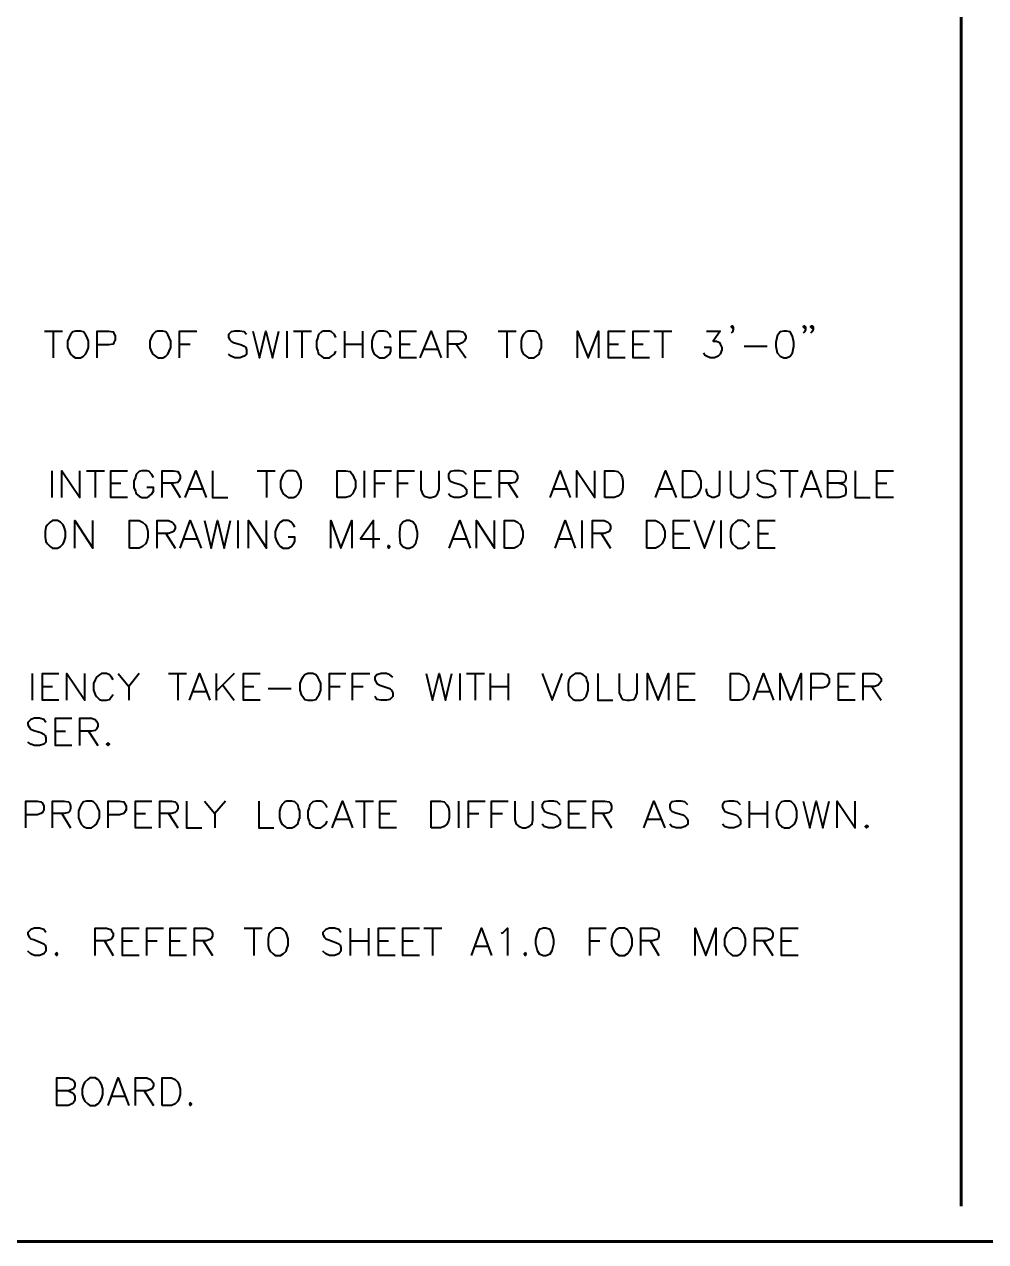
# Model space of a CAD drawing. Header units: inches. Extents: x 5 to 516, y -193 to 129.
# Drawn here: x 401.84 to 415.17, y -189.62 to -172.74 of the extents above; entities that cross this region are included whole.
import ezdxf

# ---------------------------------------------------------------- set-up
doc = ezdxf.new("R2010")
doc.units = ezdxf.units.IN
doc.header["$MEASUREMENT"] = 0
doc.layers.add('PDF10_Geometry', color=7, linetype='Continuous')

msp = doc.modelspace()

# ---------------------------------------------------------------- linework, layer by layer
at = {"layer": 'PDF10_Geometry', "lineweight": 60}
for points in [[(492.0841215, -99.6385468), (357.0896039, -99.6385468), (357.0896039, -189.6248923), (492.0841215, -189.6248923)], [(414.8272591, -189.1349122), (414.8272591, -157.0762142)]]:
    msp.add_lwpolyline(points, dxfattribs=at)
at = {"layer": 'PDF10_Geometry', "lineweight": 40}
for points in [[(411.6673806, -176.9354043), (411.657381, -176.9554035), (411.6373818, -176.9354043), (411.657381, -176.9254047), (411.6673806, -176.9354043), (411.6673806, -176.9754026), (411.657381, -177.0054014), (411.6373818, -177.0254006)], [(412.66734, -176.9354043), (412.6573404, -176.9554035), (412.6373412, -176.9354043), (412.6573404, -176.9254047), (412.66734, -176.9354043), (412.66734, -176.9754026), (412.6573404, -177.0054014), (412.6373412, -177.0254006)], [(412.7773321, -176.9354043), (412.7573329, -176.9554035), (412.7373338, -176.9354043), (412.7573329, -176.9254047), (412.7773321, -176.9354043), (412.7773321, -176.9754026), (412.7573329, -177.0054014), (412.7373338, -177.0254006)], [(402.117765, -176.9954018), (402.3677549, -176.9954018)], [(402.2377602, -176.9954018), (402.2377602, -177.3653868)], [(402.847732, -177.3653868), (402.847732, -176.9954018), (403.0077255, -176.9954018), (403.0677231, -177.0054014), (403.0777227, -177.0254006), (403.0977218, -177.065399), (403.0977218, -177.115397), (403.0777227, -177.1553953), (403.0677231, -177.1753945), (403.0077255, -177.1853941), (402.847732, -177.1853941)], [(403.9876925, -177.3653868), (403.9876925, -176.9954018), (404.2276827, -176.9954018)], [(404.9176513, -177.0453998), (404.8876525, -177.0054014), (404.827655, -176.9954018), (404.7576578, -176.9954018), (404.7076599, -177.0054014), (404.6676615, -177.0453998), (404.6676615, -177.0853982), (404.6876607, -177.115397), (404.7076599, -177.1353962), (404.7376586, -177.1553953), (404.8476542, -177.1853941), (404.8876525, -177.2053933), (404.9076517, -177.2253925), (404.9176513, -177.2553913), (404.9176513, -177.3153888), (404.8876525, -177.3453876), (404.827655, -177.3653868), (404.7576578, -177.3653868), (404.7076599, -177.3453876), (404.6676615, -177.3153888)], [(405.0076443, -176.9954018), (405.0976406, -177.3653868), (405.187637, -176.9954018), (405.2776333, -177.3653868), (405.3676297, -176.9954018)], [(405.4776286, -176.9954018), (405.4776286, -177.3653868)], [(405.5676215, -176.9954018), (405.8176114, -176.9954018)], [(405.6876167, -176.9954018), (405.6876167, -177.3653868)], [(406.157601, -177.0853982), (406.1376018, -177.0453998), (406.0976034, -177.0054014), (406.0676046, -176.9954018), (405.9876079, -176.9954018), (405.9576091, -177.0054014), (405.9176107, -177.0453998), (405.9076111, -177.0853982), (405.8876119, -177.1353962), (405.8876119, -177.2253925), (405.9076111, -177.2753905), (405.9176107, -177.3153888), (405.9576091, -177.3453876), (405.9876079, -177.3653868), (406.0676046, -177.3653868), (406.0976034, -177.3453876), (406.1376018, -177.3153888), (406.157601, -177.2753905)], [(406.2775961, -176.9954018), (406.2775961, -177.3653868)], [(406.5275893, -176.9954018), (406.5275893, -177.3653868)], [(406.9175701, -177.0853982), (406.9075705, -177.0453998), (406.8675721, -177.0054014), (406.8275738, -176.9954018), (406.7575766, -176.9954018), (406.7275778, -177.0054014), (406.6875794, -177.0453998), (406.6675803, -177.0853982), (406.6575807, -177.1353962), (406.6575807, -177.2253925), (406.6675803, -177.2753905), (406.6875794, -177.3153888), (406.7275778, -177.3453876), (406.7575766, -177.3653868), (406.8275738, -177.3653868), (406.8675721, -177.3453876), (406.9075705, -177.3153888), (406.9175701, -177.2753905), (406.9175701, -177.2253925), (406.8275738, -177.2253925)], [(407.2775589, -177.3653868), (407.0475682, -177.3653868), (407.0475682, -176.9954018), (407.2775589, -176.9954018)], [(407.3275568, -177.3653868), (407.4775508, -176.9954018), (407.6175451, -177.3653868)], [(407.7075414, -177.3653868), (407.7075414, -176.9954018), (407.8675349, -176.9954018), (407.9175329, -177.0054014), (407.9375321, -177.0254006), (407.9575313, -177.065399), (407.9575313, -177.0953978), (407.9375321, -177.1353962), (407.9175329, -177.1553953), (407.8675349, -177.1753945), (407.7075414, -177.1753945)], [(408.407513, -176.9954018), (408.6575028, -176.9954018)], [(408.5275081, -176.9954018), (408.5275081, -177.3653868)], [(409.5074683, -177.3653868), (409.5074683, -176.9954018), (409.6574622, -177.3653868), (409.7974565, -176.9954018), (409.7974565, -177.3653868)], [(410.1674381, -177.3653868), (409.9374475, -177.3653868), (409.9374475, -176.9954018), (410.1674381, -176.9954018)], [(410.5074243, -177.3653868), (410.2774337, -177.3653868), (410.2774337, -176.9954018), (410.5074243, -176.9954018)], [(410.5674253, -176.9954018), (410.8174151, -176.9954018)], [(410.6874204, -176.9954018), (410.6874204, -177.3653868)], [(411.2973922, -176.9954018), (411.4873845, -176.9954018), (411.3873886, -177.1353962), (411.4373865, -177.1353962), (411.4773849, -177.1553953), (411.4873845, -177.1753945), (411.5073837, -177.2253925), (411.5073837, -177.2553913), (411.4873845, -177.3153888), (411.4573857, -177.3453876), (411.4073878, -177.3653868), (411.3473902, -177.3653868), (411.2973922, -177.3453876), (411.277393, -177.335388), (411.2573939, -177.2953897)], [(403.9876925, -177.1753945), (404.1376864, -177.1753945)], [(406.2775961, -177.1753945), (406.5275859, -177.1753945)], [(407.0475682, -177.1753945), (407.1875625, -177.1753945)], [(407.3875544, -177.2453917), (407.5675471, -177.2453917)], [(407.8275365, -177.1753945), (407.9575313, -177.3653868)], [(409.9374475, -177.1753945), (410.0774418, -177.1753945)], [(410.2774337, -177.1753945), (410.417428, -177.1753945)], [(411.8173711, -177.2053933), (412.1373581, -177.2053933)], [(402.217761, -178.9353231), (402.217761, -179.305308)], [(402.3577553, -179.305308), (402.3577553, -178.9353231), (402.6077451, -179.305308), (402.6077451, -178.9353231)], [(402.6977415, -178.9353231), (402.9477313, -178.9353231)], [(402.8177366, -178.9353231), (402.8177366, -179.305308)], [(403.2677183, -179.305308), (403.0377277, -179.305308), (403.0377277, -178.9353231), (403.2677183, -178.9353231)], [(403.6277071, -179.0253194), (403.6077079, -178.985321), (403.5677095, -178.9453226), (403.5377108, -178.9353231), (403.4677136, -178.9353231), (403.4277152, -178.9453226), (403.3877169, -178.985321), (403.3777173, -179.0253194), (403.3577181, -179.0753174), (403.3577181, -179.1653137), (403.3777173, -179.2153117), (403.3877169, -179.2553101), (403.4277152, -179.2853088), (403.4677136, -179.305308), (403.5377108, -179.305308), (403.5677095, -179.2853088), (403.6077079, -179.2553101), (403.6277071, -179.2153117), (403.6277071, -179.1653137), (403.5377108, -179.1653137)], [(403.7477022, -179.305308), (403.7477022, -178.9353231), (403.9076957, -178.9353231), (403.9676933, -178.9453226), (403.9776929, -178.9653218), (403.9976921, -179.0053202), (403.9976921, -179.035319), (403.9776929, -179.0753174), (403.9676933, -179.0953166), (403.9076957, -179.1053161), (403.7477022, -179.1053161)], [(404.0676892, -179.305308), (404.2176831, -178.9353231), (404.3576775, -179.305308)], [(404.447667, -178.9353231), (404.447667, -179.305308), (404.6576585, -179.305308)], [(405.0676486, -178.9353231), (405.3176385, -178.9353231)], [(405.19764, -178.9353231), (405.19764, -179.305308)], [(406.5475885, -178.9353231), (406.5475885, -179.305308)], [(406.697579, -179.305308), (406.697579, -178.9353231), (406.9275697, -178.9353231)], [(407.017566, -179.305308), (407.017566, -178.9353231), (407.2475567, -178.9353231)], [(407.337553, -178.9353231), (407.337553, -179.1953125), (407.3575522, -179.2553101), (407.387551, -179.2853088), (407.4475486, -179.305308), (407.4775474, -179.305308), (407.5375449, -179.2853088), (407.5675437, -179.2553101), (407.5875429, -179.1953125), (407.5875429, -178.9353231)], [(407.9675309, -178.985321), (407.9275325, -178.9453226), (407.8775345, -178.9353231), (407.7975378, -178.9353231), (407.7475398, -178.9453226), (407.717541, -178.985321), (407.717541, -179.0253194), (407.7275406, -179.0553182), (407.7475398, -179.0753174), (407.7875382, -179.0953166), (407.8875341, -179.1253153), (407.9275325, -179.1453145), (407.9475317, -179.1653137), (407.9675309, -179.1953125), (407.9675309, -179.2553101), (407.9275325, -179.2853088), (407.8775345, -179.305308), (407.7975378, -179.305308), (407.7475398, -179.2853088), (407.717541, -179.2553101)], [(408.3175166, -179.305308), (408.087526, -179.305308), (408.087526, -178.9353231), (408.3175166, -178.9353231)], [(408.4275122, -179.305308), (408.4275122, -178.9353231), (408.5875057, -178.9353231), (408.6375036, -178.9453226), (408.6575028, -178.9653218), (408.677502, -179.0053202), (408.677502, -179.035319), (408.6575028, -179.0753174), (408.6375036, -179.0953166), (408.5875057, -179.1053161), (408.4275122, -179.1053161)], [(409.1274837, -179.305308), (409.2674781, -178.9353231), (409.4074724, -179.305308)], [(409.4974653, -179.305308), (409.4974653, -178.9353231), (409.7474552, -179.305308), (409.7474552, -178.9353231)], [(410.5874245, -179.305308), (410.7274188, -178.9353231), (410.8774127, -179.305308)], [(411.4773849, -178.9353231), (411.4773849, -179.2153117), (411.4673853, -179.2753092), (411.4473861, -179.2853088), (411.4073878, -179.305308), (411.377389, -179.305308), (411.3373906, -179.2853088), (411.3173914, -179.2753092), (411.2973922, -179.2153117), (411.2973922, -179.1853129)], [(411.6273822, -178.9353231), (411.6273822, -179.1953125), (411.6373818, -179.2553101), (411.6773802, -179.2853088), (411.7273782, -179.305308), (411.7673765, -179.305308), (411.8173745, -179.2853088), (411.8573729, -179.2553101), (411.8773721, -179.1953125), (411.8773721, -178.9353231)], [(412.247357, -178.985321), (412.2173583, -178.9453226), (412.1573607, -178.9353231), (412.0873635, -178.9353231), (412.0373656, -178.9453226), (411.9973672, -178.985321), (411.9973672, -179.0253194), (412.0173664, -179.0553182), (412.0373656, -179.0753174), (412.0673644, -179.0953166), (412.1773599, -179.1253153), (412.2173583, -179.1453145), (412.2273579, -179.1653137), (412.247357, -179.1953125), (412.247357, -179.2553101), (412.2173583, -179.2853088), (412.1573607, -179.305308), (412.0873635, -179.305308), (412.0373656, -179.2853088), (411.9973672, -179.2553101)], [(412.3173508, -178.9353231), (412.5673407, -178.9353231)], [(412.4473489, -178.9353231), (412.4473489, -179.305308)], [(412.6073424, -179.305308), (412.7473367, -178.9353231), (412.8873311, -179.305308)], [(413.1373175, -179.1053161), (413.1973151, -179.1253153), (413.2173143, -179.1453145), (413.2273139, -179.1853129), (413.2273139, -179.2353109), (413.2173143, -179.2753092), (413.1973151, -179.2853088), (413.1373175, -179.305308), (412.977324, -179.305308), (412.977324, -178.9353231), (413.1373175, -178.9353231), (413.1973151, -178.9453226), (413.2173143, -178.9653218), (413.2273139, -179.0053202), (413.2273139, -179.035319), (413.2173143, -179.0753174), (413.1973151, -179.0953166), (413.1373175, -179.1053161), (412.977324, -179.1053161)], [(413.3573086, -178.9353231), (413.3573086, -179.305308), (413.5673, -179.305308)], [(413.8872871, -179.305308), (413.6572964, -179.305308), (413.6572964, -178.9353231), (413.8872871, -178.9353231)], [(403.0377277, -179.1053161), (403.177722, -179.1053161)], [(403.8776936, -179.1053161), (403.9976887, -179.305308)], [(406.697579, -179.1053161), (406.8375734, -179.1053161)], [(407.017566, -179.1053161), (407.1575604, -179.1053161)], [(408.087526, -179.1053161), (408.2275203, -179.1053161)], [(408.5475073, -179.1053161), (408.677502, -179.305308)], [(413.6572964, -179.1053161), (413.7972907, -179.1053161)], [(404.12768, -179.1853129), (404.2976731, -179.1853129)], [(409.1774783, -179.1853129), (409.357471, -179.1853129)], [(410.637419, -179.1853129), (410.8174117, -179.1853129)], [(412.657337, -179.1853129), (412.8373297, -179.1853129)], [(402.537748, -180.0052796), (402.537748, -179.625295), (402.7877378, -180.0052796), (402.7877378, -179.625295)], [(403.6777017, -180.0052796), (403.6777017, -179.625295), (403.8376952, -179.625295), (403.8876932, -179.6452942), (403.9076923, -179.6652934), (403.9276915, -179.6952922), (403.9276915, -179.7352906), (403.9076923, -179.7752889), (403.8876932, -179.7852885), (403.8376952, -179.8052877), (403.6777017, -179.8052877)], [(403.9976887, -180.0052796), (404.137683, -179.625295), (404.2876769, -180.0052796)], [(404.3376749, -179.625295), (404.4276712, -180.0052796), (404.5176676, -179.625295), (404.6076639, -180.0052796), (404.6976603, -179.625295)], [(404.7976562, -179.625295), (404.7976562, -180.0052796)], [(404.9476535, -180.0052796), (404.9476535, -179.625295), (405.1976433, -180.0052796), (405.1976433, -179.625295)], [(405.5876275, -179.7152914), (405.5676283, -179.6852926), (405.5376295, -179.6452942), (405.4976312, -179.625295), (405.427634, -179.625295), (405.3876356, -179.6452942), (405.3576368, -179.6852926), (405.3376377, -179.7152914), (405.3176385, -179.7752889), (405.3176385, -179.8552857), (405.3376377, -179.9152833), (405.3576368, -179.945282), (405.3876356, -179.9852804), (405.427634, -180.0052796), (405.4976312, -180.0052796), (405.5376295, -179.9852804), (405.5676283, -179.945282), (405.5876275, -179.9152833), (405.5876275, -179.8552857), (405.4976312, -179.8552857)], [(406.0876004, -180.0052796), (406.0876004, -179.625295), (406.2275947, -180.0052796), (406.3775886, -179.625295), (406.3775886, -180.0052796)], [(406.6775799, -180.0052796), (406.6775799, -179.625295), (406.4975872, -179.8752849), (406.7675762, -179.8752849)], [(407.7275406, -180.0052796), (407.8775345, -179.625295), (408.0175288, -180.0052796)], [(408.1075252, -180.0052796), (408.1075252, -179.625295), (408.357515, -180.0052796), (408.357515, -179.625295)], [(409.1974775, -180.0052796), (409.3374718, -179.625295), (409.4774661, -180.0052796)], [(409.5674659, -179.625295), (409.5674659, -180.0052796)], [(409.7174564, -180.0052796), (409.7174564, -179.625295), (409.8774499, -179.625295), (409.9274479, -179.6452942), (409.9474471, -179.6652934), (409.9674462, -179.6952922), (409.9674462, -179.7352906), (409.9474471, -179.7752889), (409.9274479, -179.7852885), (409.8774499, -179.8052877), (409.7174564, -179.8052877)], [(411.0674016, -180.0052796), (410.8374109, -180.0052796), (410.8374109, -179.625295), (411.0674016, -179.625295)], [(411.1274025, -179.625295), (411.2673968, -180.0052796), (411.4073912, -179.625295)], [(411.4973841, -179.625295), (411.4973841, -180.0052796)], [(411.8873717, -179.7152914), (411.8773721, -179.6852926), (411.8373737, -179.6452942), (411.7973753, -179.625295), (411.7273782, -179.625295), (411.6973794, -179.6452942), (411.657381, -179.6852926), (411.6373818, -179.7152914), (411.6273822, -179.7752889), (411.6273822, -179.8552857), (411.6373818, -179.9152833), (411.657381, -179.945282), (411.6973794, -179.9852804), (411.7273782, -180.0052796), (411.7973753, -180.0052796), (411.8373737, -179.9852804), (411.8773721, -179.945282), (411.8873717, -179.9152833)], [(412.2473537, -180.0052796), (412.017363, -180.0052796), (412.017363, -179.625295), (412.2473537, -179.625295)], [(403.7976968, -179.8052877), (403.9276915, -180.0052796)], [(404.0476833, -179.8752849), (404.227676, -179.8752849)], [(407.7875382, -179.8752849), (407.9675309, -179.8752849)], [(409.2474789, -179.8752849), (409.4274716, -179.8752849)], [(409.8374515, -179.8052877), (409.9674462, -180.0052796)], [(410.8374109, -179.8052877), (410.9774052, -179.8052877)], [(412.017363, -179.8052877), (412.1573573, -179.8052877)], [(401.9477685, -181.7452098), (401.9477685, -182.1151948)], [(402.3177535, -182.1151948), (402.0877629, -182.1151948), (402.0877629, -181.7452098), (402.3177535, -181.7452098)], [(402.4277491, -182.1151948), (402.4277491, -181.7452098), (402.6777389, -182.1151948), (402.6777389, -181.7452098)], [(403.0677298, -181.8352061), (403.0477307, -181.7952078), (403.0177319, -181.765209), (402.9777335, -181.7452098), (402.9077363, -181.7452098), (402.8777376, -181.765209), (402.8377392, -181.7952078), (402.81774, -181.8352061), (402.7977408, -181.8852041), (402.7977408, -181.9752004), (402.81774, -182.035198), (402.8377392, -182.0651968), (402.8777376, -182.1051952), (402.9077363, -182.1151948), (402.9777335, -182.1151948), (403.0177319, -182.1051952), (403.0477307, -182.0651968), (403.0677298, -182.035198)], [(403.1377236, -181.7452098), (403.2877175, -181.9252025), (403.2877175, -182.1151948)], [(403.4277152, -181.7452098), (403.2877209, -181.9252025)], [(403.8376952, -181.7452098), (404.087685, -181.7452098)], [(403.9676865, -181.7452098), (403.9676865, -182.1151948)], [(404.12768, -182.1151948), (404.2676743, -181.7452098), (404.4076686, -182.1151948)], [(404.4976684, -181.7452098), (404.4976684, -182.1151948)], [(404.7476616, -181.7452098), (404.4976718, -181.9951996)], [(405.1076436, -182.1151948), (404.877653, -182.1151948), (404.877653, -181.7452098), (405.1076436, -181.7452098)], [(406.067608, -182.1151948), (406.067608, -181.7452098), (406.2975987, -181.7452098)], [(406.387595, -182.1151948), (406.387595, -181.7452098), (406.6275853, -181.7452098)], [(406.9475723, -181.7952078), (406.9075739, -181.765209), (406.8575759, -181.7452098), (406.7875788, -181.7452098), (406.7275812, -181.765209), (406.6975824, -181.7952078), (406.6975824, -181.8352061), (406.7175816, -181.8652049), (406.7275812, -181.8852041), (406.7675796, -181.9052033), (406.8775751, -181.9452017), (406.9075739, -181.9552013), (406.9275731, -181.9752004), (406.9475723, -182.0151988), (406.9475723, -182.0651968), (406.9075739, -182.1051952), (406.8575759, -182.1151948), (406.7875788, -182.1151948), (406.7275812, -182.1051952), (406.6975824, -182.0651968)], [(407.4075536, -181.7452098), (407.4975499, -182.1151948), (407.5875463, -181.7452098), (407.6775426, -182.1151948), (407.767539, -181.7452098)], [(407.8775311, -181.7452098), (407.8775311, -182.1151948)], [(407.9675309, -181.7452098), (408.2175207, -181.7452098)], [(408.087526, -181.7452098), (408.087526, -182.1151948)], [(408.2975141, -181.7452098), (408.2975141, -182.1151948)], [(408.5475073, -181.7452098), (408.5475073, -182.1151948)], [(409.0174848, -181.7452098), (409.1574791, -182.1151948), (409.2974735, -181.7452098)], [(409.7874569, -181.7452098), (409.7874569, -182.1151948), (409.9974484, -182.1151948)], [(410.0874448, -181.7452098), (410.0874448, -182.0151988), (410.107444, -182.0651968), (410.1374427, -182.1051952), (410.1974403, -182.1151948), (410.2274391, -182.1151948), (410.2874366, -182.1051952), (410.3174354, -182.0651968), (410.3374346, -182.0151988), (410.3374346, -181.7452098)], [(410.4774255, -182.1151948), (410.4774255, -181.7452098), (410.6274194, -182.1151948), (410.7674138, -181.7452098), (410.7674138, -182.1151948)], [(411.1374021, -182.1151948), (410.9074115, -182.1151948), (410.9074115, -181.7452098), (411.1374021, -181.7452098)], [(411.9473692, -182.1151948), (412.0873635, -181.7452098), (412.2273579, -182.1151948)], [(412.3173508, -182.1151948), (412.3173508, -181.7452098), (412.4673447, -182.1151948), (412.607339, -181.7452098), (412.607339, -182.1151948)], [(412.7473367, -182.1151948), (412.7473367, -181.7452098), (412.9073302, -181.7452098), (412.9673278, -181.765209), (412.9773274, -181.7852082), (412.9973266, -181.8152069), (412.9973266, -181.8652049), (412.9773274, -181.9052033), (412.9673278, -181.9252025), (412.9073302, -181.9452017), (412.7473367, -181.9452017)], [(413.357312, -182.1151948), (413.1273213, -182.1151948), (413.1273213, -181.7452098), (413.357312, -181.7452098)], [(413.4673075, -182.1151948), (413.4673075, -181.7452098), (413.627301, -181.7452098), (413.677299, -181.765209), (413.6972982, -181.7852082), (413.7172973, -181.8152069), (413.7172973, -181.8552053), (413.6972982, -181.8852041), (413.677299, -181.9052033), (413.627301, -181.9252025), (413.4673075, -181.9252025)], [(402.0877629, -181.9252025), (402.2277572, -181.9252025)], [(404.1776814, -181.9951996), (404.3576741, -181.9951996)], [(404.5876681, -181.9052033), (404.7476616, -182.1151948)], [(404.877653, -181.9252025), (405.0176473, -181.9252025)], [(405.2176391, -181.9552013), (405.5376261, -181.9552013)], [(406.067608, -181.9252025), (406.2176019, -181.9252025)], [(406.387595, -181.9252025), (406.5375889, -181.9252025)], [(408.2975141, -181.9252025), (408.5475039, -181.9252025)], [(410.9074115, -181.9252025), (411.0474058, -181.9252025)], [(411.9973638, -181.9951996), (412.1773565, -181.9951996)], [(413.1273213, -181.9252025), (413.2673156, -181.9252025)], [(413.5873026, -181.9252025), (413.7172973, -182.1151948)], [(402.1377642, -182.4251822), (402.1077654, -182.3851838), (402.0477679, -182.3651846), (401.9777707, -182.3651846), (401.9277728, -182.3851838), (401.8877744, -182.4251822), (401.8877744, -182.455181), (401.9077736, -182.4951793), (401.9277728, -182.5151785), (401.9677711, -182.5351777), (402.0677671, -182.5651765), (402.1077654, -182.5851757), (402.1277646, -182.6051749), (402.1377642, -182.6351736), (402.1377642, -182.6951712), (402.1077654, -182.72517), (402.0477679, -182.7451692), (401.9777707, -182.7451692), (401.9277728, -182.72517), (401.8877744, -182.6951712)], [(402.4977462, -182.7451692), (402.2677556, -182.7451692), (402.2677556, -182.3651846), (402.4977462, -182.3651846)], [(402.6077417, -182.7451692), (402.6077417, -182.3651846), (402.7677352, -182.3651846), (402.8177332, -182.3851838), (402.8377324, -182.405183), (402.8577316, -182.4451814), (402.8577316, -182.4751801), (402.8377324, -182.5151785), (402.8177332, -182.5351777), (402.7677352, -182.5451773), (402.6077417, -182.5451773)], [(402.2677556, -182.5451773), (402.4077499, -182.5451773)], [(402.7277369, -182.5451773), (402.8577316, -182.7451692)], [(401.8577756, -183.8851229), (401.8577756, -183.5151379), (402.0177691, -183.5151379), (402.0677671, -183.5251375), (402.0877663, -183.5451367), (402.1077654, -183.5851351), (402.1077654, -183.635133), (402.0877663, -183.6751314), (402.0677671, -183.685131), (402.0177691, -183.7051302), (401.8577756, -183.7051302)], [(402.2277572, -183.8851229), (402.2277572, -183.5151379), (402.3877507, -183.5151379), (402.4477482, -183.5251375), (402.4677474, -183.5451367), (402.477747, -183.5851351), (402.477747, -183.6151338), (402.4677474, -183.6551322), (402.4477482, -183.6751314), (402.3877507, -183.685131), (402.2277572, -183.685131)], [(402.9977293, -183.8851229), (402.9977293, -183.5151379), (403.1577228, -183.5151379), (403.2177204, -183.5251375), (403.22772, -183.5451367), (403.2477191, -183.5851351), (403.2477191, -183.635133), (403.22772, -183.6751314), (403.2177204, -183.685131), (403.1577228, -183.7051302), (402.9977293, -183.7051302)], [(403.6077045, -183.8851229), (403.3777139, -183.8851229), (403.3777139, -183.5151379), (403.6077045, -183.5151379)], [(403.7177001, -183.8851229), (403.7177001, -183.5151379), (403.8776936, -183.5151379), (403.9276915, -183.5251375), (403.9476907, -183.5451367), (403.9676899, -183.5851351), (403.9676899, -183.6151338), (403.9476907, -183.6551322), (403.9276915, -183.6751314), (403.8776936, -183.685131), (403.7177001, -183.685131)], [(404.0876816, -183.5151379), (404.0876816, -183.8851229), (404.2976731, -183.8851229)], [(404.3376749, -183.5151379), (404.4776692, -183.685131), (404.4776692, -183.8851229)], [(404.6276665, -183.5151379), (404.4776726, -183.685131)], [(405.087641, -183.5151379), (405.087641, -183.8851229), (405.2976325, -183.8851229)], [(406.0376058, -183.6051343), (406.0176067, -183.5651359), (405.9776083, -183.5251375), (405.9476095, -183.5151379), (405.8776123, -183.5151379), (405.837614, -183.5251375), (405.7976156, -183.5651359), (405.787616, -183.6051343), (405.7676168, -183.6551322), (405.7676168, -183.7451286), (405.787616, -183.7951265), (405.7976156, -183.8351249), (405.837614, -183.8651237), (405.8776123, -183.8851229), (405.9476095, -183.8851229), (405.9776083, -183.8651237), (406.0176067, -183.8351249), (406.0376058, -183.7951265)], [(406.1076064, -183.8851229), (406.2476007, -183.5151379), (406.387595, -183.8851229)], [(406.4275934, -183.5151379), (406.6775832, -183.5151379)], [(406.5475885, -183.5151379), (406.5475885, -183.8851229)], [(406.9975702, -183.8851229), (406.7675796, -183.8851229), (406.7675796, -183.5151379), (406.9975702, -183.5151379)], [(407.8575319, -183.5151379), (407.8575319, -183.8851229)], [(407.9975262, -183.8851229), (407.9975262, -183.5151379), (408.2275169, -183.5151379)], [(408.3175133, -183.8851229), (408.3175133, -183.5151379), (408.5475039, -183.5151379)], [(408.6375003, -183.5151379), (408.6375003, -183.7751273), (408.6574994, -183.8351249), (408.6974978, -183.8651237), (408.7474958, -183.8851229), (408.7874942, -183.8851229), (408.8374921, -183.8651237), (408.8774905, -183.8351249), (408.8874901, -183.7751273), (408.8874901, -183.5151379)], [(409.2674781, -183.5651359), (409.2274797, -183.5251375), (409.1774817, -183.5151379), (409.1074846, -183.5151379), (409.047487, -183.5251375), (409.0174882, -183.5651359), (409.0174882, -183.6051343), (409.0374874, -183.635133), (409.047487, -183.6551322), (409.0874854, -183.6751314), (409.1974809, -183.7051302), (409.2274797, -183.7251294), (409.2474789, -183.7451286), (409.2674781, -183.7751273), (409.2674781, -183.8351249), (409.2274797, -183.8651237), (409.1774817, -183.8851229), (409.1074846, -183.8851229), (409.047487, -183.8651237), (409.0174882, -183.8351249)], [(409.6274634, -183.8851229), (409.3874732, -183.8851229), (409.3874732, -183.5151379), (409.6274634, -183.5151379)], [(409.7274594, -183.8851229), (409.7274594, -183.5151379), (409.8874529, -183.5151379), (409.9474504, -183.5251375), (409.9674496, -183.5451367), (409.9774492, -183.5851351), (409.9774492, -183.6151338), (409.9674496, -183.6551322), (409.9474504, -183.6751314), (409.8874529, -183.685131), (409.7274594, -183.685131)], [(410.427431, -183.8851229), (410.5674253, -183.5151379), (410.7174192, -183.8851229)], [(411.0374028, -183.5651359), (410.9974044, -183.5251375), (410.9474064, -183.5151379), (410.8774093, -183.5151379), (410.8174117, -183.5251375), (410.7874129, -183.5651359), (410.7874129, -183.6051343), (410.7974125, -183.635133), (410.8174117, -183.6551322), (410.8574101, -183.6751314), (410.9674056, -183.7051302), (410.9974044, -183.7251294), (411.0174036, -183.7451286), (411.0374028, -183.7751273), (411.0374028, -183.8351249), (410.9974044, -183.8651237), (410.9474064, -183.8851229), (410.8774093, -183.8851229), (410.8174117, -183.8651237), (410.7874129, -183.8351249)], [(411.7673765, -183.5651359), (411.7273782, -183.5251375), (411.6773802, -183.5151379), (411.607383, -183.5151379), (411.5473855, -183.5251375), (411.5173867, -183.5651359), (411.5173867, -183.6051343), (411.5373859, -183.635133), (411.5473855, -183.6551322), (411.5873838, -183.6751314), (411.6973794, -183.7051302), (411.7273782, -183.7251294), (411.7473773, -183.7451286), (411.7673765, -183.7751273), (411.7673765, -183.8351249), (411.7273782, -183.8651237), (411.6773802, -183.8851229), (411.607383, -183.8851229), (411.5473855, -183.8651237), (411.5173867, -183.8351249)], [(411.8873717, -183.5151379), (411.8873717, -183.8851229)], [(412.1373581, -183.5151379), (412.1373581, -183.8851229)], [(412.6373378, -183.5151379), (412.7273342, -183.8851229), (412.8173305, -183.5151379), (412.9073269, -183.8851229), (412.9973232, -183.5151379)], [(413.1073221, -183.8851229), (413.1073221, -183.5151379), (413.357312, -183.8851229), (413.357312, -183.5151379)], [(402.3577553, -183.685131), (402.4777504, -183.8851229)], [(403.3777139, -183.685131), (403.5177082, -183.685131)], [(403.8376952, -183.685131), (403.9676899, -183.8851229)], [(406.7675796, -183.685131), (406.9075739, -183.685131)], [(407.9975262, -183.685131), (408.1375206, -183.685131)], [(408.3175133, -183.685131), (408.4675072, -183.685131)], [(409.3874732, -183.685131), (409.5374671, -183.685131)], [(409.8574507, -183.685131), (409.9774458, -183.8851229)], [(411.8873717, -183.685131), (412.1373615, -183.685131)], [(406.157601, -183.7651278), (406.3375937, -183.7651278)], [(410.4774255, -183.7651278), (410.6574182, -183.7651278)], [(402.1377642, -185.3350648), (402.1077654, -185.2950665), (402.0477679, -185.2750673), (401.9777707, -185.2750673), (401.9277728, -185.2950665), (401.8877744, -185.3350648), (401.8877744, -185.3650636), (401.9077736, -185.405062), (401.9277728, -185.4250612), (401.9677711, -185.4350608), (402.0677671, -185.4750592), (402.1077654, -185.4950583), (402.1277646, -185.5150575), (402.1377642, -185.5450563), (402.1377642, -185.5950543), (402.1077654, -185.6350527), (402.0477679, -185.6550518), (401.9777707, -185.6550518), (401.9277728, -185.6350527), (401.8877744, -185.5950543)], [(402.8177366, -185.6550518), (402.8177366, -185.2750673), (402.9777301, -185.2750673), (403.0377277, -185.2950665), (403.0477273, -185.3150657), (403.0677265, -185.3450644), (403.0677265, -185.3850628), (403.0477273, -185.4250612), (403.0377277, -185.4350608), (402.9777301, -185.45506), (402.8177366, -185.45506)], [(403.4277118, -185.6550518), (403.1977212, -185.6550518), (403.1977212, -185.2750673), (403.4277118, -185.2750673)], [(403.5377074, -185.6550518), (403.5377074, -185.2750673), (403.767698, -185.2750673)], [(404.087685, -185.6550518), (403.8576944, -185.6550518), (403.8576944, -185.2750673), (404.087685, -185.2750673)], [(404.1976806, -185.6550518), (404.1976806, -185.2750673), (404.3576741, -185.2750673), (404.407672, -185.2950665), (404.4276712, -185.3150657), (404.4476704, -185.3450644), (404.4476704, -185.3850628), (404.4276712, -185.4250612), (404.407672, -185.4350608), (404.3576741, -185.45506), (404.1976806, -185.45506)], [(404.8876492, -185.2750673), (405.137639, -185.2750673)], [(405.0176473, -185.2750673), (405.0176473, -185.6550518)], [(406.2276015, -185.3350648), (406.1976027, -185.2950665), (406.1376052, -185.2750673), (406.067608, -185.2750673), (406.01761, -185.2950665), (405.9776117, -185.3350648), (405.9776117, -185.3650636), (405.9976109, -185.405062), (406.01761, -185.4250612), (406.0476088, -185.4350608), (406.1576044, -185.4750592), (406.1976027, -185.4950583), (406.2176019, -185.5150575), (406.2276015, -185.5450563), (406.2276015, -185.5950543), (406.1976027, -185.6350527), (406.1376052, -185.6550518), (406.067608, -185.6550518), (406.01761, -185.6350527), (405.9776117, -185.5950543)], [(406.3575928, -185.2750673), (406.3575928, -185.6550518)], [(406.6075861, -185.2750673), (406.6075861, -185.6550518)], [(406.9775711, -185.6550518), (406.7475804, -185.6550518), (406.7475804, -185.2750673), (406.9775711, -185.2750673)], [(407.3175573, -185.6550518), (407.0875666, -185.6550518), (407.0875666, -185.2750673), (407.3175573, -185.2750673)], [(407.3775514, -185.2750673), (407.6275413, -185.2750673)], [(407.4975466, -185.2750673), (407.4975466, -185.6550518)], [(408.0375246, -185.6550518), (408.1775189, -185.2750673), (408.3175133, -185.6550518)], [(408.4475114, -185.3450644), (408.4775101, -185.3350648), (408.5375077, -185.2750673), (408.5375077, -185.6550518)], [(409.677458, -185.6550518), (409.677458, -185.2750673), (409.9074487, -185.2750673)], [(410.3874326, -185.6550518), (410.3874326, -185.2750673), (410.5474261, -185.2750673), (410.6074236, -185.2950665), (410.6274228, -185.3150657), (410.6374224, -185.3450644), (410.6374224, -185.3850628), (410.6274228, -185.4250612), (410.6074236, -185.4350608), (410.5474261, -185.45506), (410.3874326, -185.45506)], [(411.1373987, -185.6550518), (411.1373987, -185.2750673), (411.2873926, -185.6550518), (411.427387, -185.2750673), (411.427387, -185.6550518)], [(411.9673684, -185.6550518), (411.9673684, -185.2750673), (412.1273619, -185.2750673), (412.1773599, -185.2950665), (412.1973591, -185.3150657), (412.2173583, -185.3450644), (412.2173583, -185.3850628), (412.1973591, -185.4250612), (412.1773599, -185.4350608), (412.1273619, -185.45506), (411.9673684, -185.45506)], [(412.5673407, -185.6550518), (412.33735, -185.6550518), (412.33735, -185.2750673), (412.5673407, -185.2750673)], [(402.9477279, -185.45506), (403.0677231, -185.6550518)], [(403.1977212, -185.45506), (403.3377155, -185.45506)], [(403.5377074, -185.45506), (403.6777017, -185.45506)], [(403.8576944, -185.45506), (403.9976887, -185.45506)], [(404.3176757, -185.45506), (404.4476704, -185.6550518)], [(406.3575928, -185.45506), (406.6075827, -185.45506)], [(406.7475804, -185.45506), (406.8875747, -185.45506)], [(407.0875666, -185.45506), (407.2275609, -185.45506)], [(408.087526, -185.5250571), (408.2675187, -185.5250571)], [(409.677458, -185.45506), (409.8174523, -185.45506)], [(410.5174239, -185.45506), (410.637419, -185.6550518)], [(412.0873635, -185.45506), (412.2173583, -185.6550518)], [(412.33735, -185.45506), (412.4773443, -185.45506)], [(402.4477482, -187.5349763), (402.4977462, -187.5549755), (402.5177454, -187.5749747), (402.5377446, -187.6049735), (402.5377446, -187.6649711), (402.5177454, -187.6949699), (402.4977462, -187.714969), (402.4477482, -187.7349682), (402.2877547, -187.7349682), (402.2877547, -187.3549837), (402.4477482, -187.3549837), (402.4977462, -187.3749828), (402.5177454, -187.394982), (402.5377446, -187.4249808), (402.5377446, -187.4649792), (402.5177454, -187.5049776), (402.4977462, -187.5149772), (402.4477482, -187.5349763), (402.2877547, -187.5349763)], [(402.9977293, -187.7349682), (403.1377236, -187.3549837), (403.2877175, -187.7349682)], [(403.3777139, -187.7349682), (403.3777139, -187.3549837), (403.5377074, -187.3549837), (403.5877053, -187.3749828), (403.6077045, -187.394982), (403.6277037, -187.4249808), (403.6277037, -187.4649792), (403.6077045, -187.5049776), (403.5877053, -187.5149772), (403.5377074, -187.5349763), (403.3777139, -187.5349763)], [(403.497709, -187.5349763), (403.6277037, -187.7349682)], [(403.0477239, -187.6049735), (403.2277166, -187.6049735)]]:
    msp.add_lwpolyline(points, dxfattribs=at)
for points in [[(402.5477442, -176.9954018), (402.5077458, -177.0054014), (402.477747, -177.0453998), (402.4577478, -177.0853982), (402.4377486, -177.1353962), (402.4377486, -177.2253925), (402.4577478, -177.2753905), (402.477747, -177.3153888), (402.5077458, -177.3453876), (402.5477442, -177.3653868), (402.6177413, -177.3653868), (402.6577397, -177.3453876), (402.6877385, -177.3153888), (402.7077377, -177.2753905), (402.7277369, -177.2253925), (402.7277369, -177.1353962), (402.7077377, -177.0853982), (402.6877385, -177.0453998), (402.6577397, -177.0054014), (402.6177413, -176.9954018)], [(403.6876979, -176.9954018), (403.6576991, -177.0054014), (403.6177007, -177.0453998), (403.5977015, -177.0853982), (403.5777024, -177.1353962), (403.5777024, -177.2253925), (403.5977015, -177.2753905), (403.6177007, -177.3153888), (403.6576991, -177.3453876), (403.6876979, -177.3653868), (403.757695, -177.3653868), (403.7976934, -177.3453876), (403.8276922, -177.3153888), (403.8476914, -177.2753905), (403.8676906, -177.2253925), (403.8676906, -177.1353962), (403.8476914, -177.0853982), (403.8276922, -177.0453998), (403.7976934, -177.0054014), (403.757695, -176.9954018)], [(408.8274959, -176.9954018), (408.7974971, -177.0054014), (408.7574988, -177.0453998), (408.7374996, -177.0853982), (408.7275, -177.1353962), (408.7275, -177.2253925), (408.7374996, -177.2753905), (408.7574988, -177.3153888), (408.7974971, -177.3453876), (408.8274959, -177.3653868), (408.9074927, -177.3653868), (408.9374915, -177.3453876), (408.9774898, -177.3153888), (408.9874894, -177.2753905), (409.0074886, -177.2253925), (409.0074886, -177.1353962), (408.9874894, -177.0853982), (408.9774898, -177.0453998), (408.9374915, -177.0054014), (408.9074927, -176.9954018)], [(412.3673522, -176.9954018), (412.3173542, -177.0054014), (412.2773558, -177.065399), (412.2573566, -177.1553953), (412.2573566, -177.2053933), (412.2773558, -177.2953897), (412.3173542, -177.3453876), (412.3673522, -177.3653868), (412.4073505, -177.3653868), (412.4573485, -177.3453876), (412.4873473, -177.2953897), (412.5073465, -177.2053933), (412.5073465, -177.1553953), (412.4873473, -177.065399), (412.4573485, -177.0054014), (412.4073505, -176.9954018)], [(405.4976278, -178.9353231), (405.467629, -178.9453226), (405.4276306, -178.985321), (405.4076314, -179.0253194), (405.3876322, -179.0753174), (405.3876322, -179.1653137), (405.4076314, -179.2153117), (405.4276306, -179.2553101), (405.467629, -179.2853088), (405.4976278, -179.305308), (405.5676249, -179.305308), (405.6076233, -179.2853088), (405.6376221, -179.2553101), (405.6576213, -179.2153117), (405.6776205, -179.1653137), (405.6776205, -179.0753174), (405.6576213, -179.0253194), (405.6376221, -178.985321), (405.6076233, -178.9453226), (405.5676249, -178.9353231)], [(406.1776002, -179.305308), (406.1776002, -178.9353231), (406.2975953, -178.9353231), (406.3575928, -178.9453226), (406.3875916, -178.985321), (406.4075908, -179.0253194), (406.42759, -179.0753174), (406.42759, -179.1653137), (406.4075908, -179.2153117), (406.3875916, -179.2553101), (406.3575928, -179.2853088), (406.2975953, -179.305308)], [(409.8874529, -179.305308), (409.8874529, -178.9353231), (410.0174476, -178.9353231), (410.0674456, -178.9453226), (410.107444, -178.985321), (410.1274431, -179.0253194), (410.1374427, -179.0753174), (410.1374427, -179.1653137), (410.1274431, -179.2153117), (410.107444, -179.2553101), (410.0674456, -179.2853088), (410.0174476, -179.305308)], [(410.967409, -179.305308), (410.967409, -178.9353231), (411.0874042, -178.9353231), (411.1374021, -178.9453226), (411.1774005, -178.985321), (411.1973997, -179.0253194), (411.2173989, -179.0753174), (411.2173989, -179.1653137), (411.1973997, -179.2153117), (411.1774005, -179.2553101), (411.1374021, -179.2853088), (411.0874042, -179.305308)], [(402.2277572, -179.625295), (402.1977584, -179.6452942), (402.15776, -179.6852926), (402.1377608, -179.7152914), (402.1277612, -179.7752889), (402.1277612, -179.8552857), (402.1377608, -179.9152833), (402.15776, -179.945282), (402.1977584, -179.9852804), (402.2277572, -180.0052796), (402.2977543, -180.0052796), (402.3377527, -179.9852804), (402.3777511, -179.945282), (402.3877507, -179.9152833), (402.4077499, -179.8552857), (402.4077499, -179.7752889), (402.3877507, -179.7152914), (402.3777511, -179.6852926), (402.3377527, -179.6452942), (402.2977543, -179.625295)], [(403.2977171, -180.0052796), (403.2977171, -179.625295), (403.4277118, -179.625295), (403.4777098, -179.6452942), (403.5177082, -179.6852926), (403.5377074, -179.7152914), (403.547707, -179.7752889), (403.547707, -179.8552857), (403.5377074, -179.9152833), (403.5177082, -179.945282), (403.4777098, -179.9852804), (403.4277118, -180.0052796)], [(407.1375612, -179.625295), (407.0875632, -179.6452942), (407.0475648, -179.6952922), (407.0375652, -179.7852885), (407.0375652, -179.8452861), (407.0475648, -179.9352824), (407.0875632, -179.9852804), (407.1375612, -180.0052796), (407.1775595, -180.0052796), (407.2275575, -179.9852804), (407.2675559, -179.9352824), (407.2875551, -179.8452861), (407.2875551, -179.7852885), (407.2675559, -179.6952922), (407.2275575, -179.6452942), (407.1775595, -179.625295)], [(408.4975059, -180.0052796), (408.4975059, -179.625295), (408.6275007, -179.625295), (408.6774986, -179.6452942), (408.717497, -179.6852926), (408.7274966, -179.7152914), (408.7474958, -179.7752889), (408.7474958, -179.8552857), (408.7274966, -179.9152833), (408.717497, -179.945282), (408.6774986, -179.9852804), (408.6275007, -180.0052796)], [(410.4674293, -180.0052796), (410.4674293, -179.625295), (410.5874245, -179.625295), (410.6374224, -179.6452942), (410.6774208, -179.6852926), (410.69742, -179.7152914), (410.7174192, -179.7752889), (410.7174192, -179.8552857), (410.69742, -179.9152833), (410.6774208, -179.945282), (410.6374224, -179.9852804), (410.5874245, -180.0052796)], [(406.8875747, -179.9652812), (406.8775751, -179.9852804), (406.8875747, -180.0052796), (406.9075739, -179.9852804)], [(405.7676134, -181.7452098), (405.727615, -181.765209), (405.6976163, -181.7952078), (405.6776171, -181.8352061), (405.6576179, -181.8852041), (405.6576179, -181.9752004), (405.6776171, -182.035198), (405.6976163, -182.0651968), (405.727615, -182.1051952), (405.7676134, -182.1151948), (405.8376106, -182.1151948), (405.8776089, -182.1051952), (405.9076077, -182.0651968), (405.9276069, -182.035198), (405.9476061, -181.9752004), (405.9476061, -181.8852041), (405.9276069, -181.8352061), (405.9076077, -181.7952078), (405.8776089, -181.765209), (405.8376106, -181.7452098)], [(409.4774661, -181.7452098), (409.4474674, -181.765209), (409.407469, -181.7952078), (409.3874698, -181.8352061), (409.3774702, -181.8852041), (409.3774702, -181.9752004), (409.3874698, -182.035198), (409.407469, -182.0651968), (409.4474674, -182.1051952), (409.4774661, -182.1151948), (409.5474633, -182.1151948), (409.5874617, -182.1051952), (409.6274601, -182.0651968), (409.6374596, -182.035198), (409.6574588, -181.9752004), (409.6574588, -181.8852041), (409.6374596, -181.8352061), (409.6274601, -181.7952078), (409.5874617, -181.765209), (409.5474633, -181.7452098)], [(411.6273822, -182.1151948), (411.6273822, -181.7452098), (411.7473773, -181.7452098), (411.7973753, -181.765209), (411.8373737, -181.7952078), (411.8573729, -181.8352061), (411.8773721, -181.8852041), (411.8773721, -181.9752004), (411.8573729, -182.035198), (411.8373737, -182.0651968), (411.7973753, -182.1051952), (411.7473773, -182.1151948)], [(402.9977293, -182.7051708), (402.9777301, -182.72517), (402.9977293, -182.7451692), (403.0177285, -182.72517)], [(402.6977415, -183.5151379), (402.6577431, -183.5251375), (402.6277443, -183.5651359), (402.6077451, -183.6051343), (402.5877459, -183.6551322), (402.5877459, -183.7451286), (402.6077451, -183.7951265), (402.6277443, -183.8351249), (402.6577431, -183.8651237), (402.6977415, -183.8851229), (402.7677386, -183.8851229), (402.7977374, -183.8651237), (402.8377358, -183.8351249), (402.857735, -183.7951265), (402.8777342, -183.7451286), (402.8777342, -183.6551322), (402.857735, -183.6051343), (402.8377358, -183.5651359), (402.7977374, -183.5251375), (402.7677386, -183.5151379)], [(405.4776286, -183.5151379), (405.4476298, -183.5251375), (405.4076314, -183.5651359), (405.3876322, -183.6051343), (405.3776326, -183.6551322), (405.3776326, -183.7451286), (405.3876322, -183.7951265), (405.4076314, -183.8351249), (405.4476298, -183.8651237), (405.4776286, -183.8851229), (405.5476257, -183.8851229), (405.5876241, -183.8651237), (405.6276225, -183.8351249), (405.6376221, -183.7951265), (405.6576213, -183.7451286), (405.6576213, -183.6551322), (405.6376221, -183.6051343), (405.6276225, -183.5651359), (405.5876241, -183.5251375), (405.5476257, -183.5151379)], [(407.4775474, -183.8851229), (407.4775474, -183.5151379), (407.6075421, -183.5151379), (407.6575401, -183.5251375), (407.6975384, -183.5651359), (407.7175376, -183.6051343), (407.7275372, -183.6551322), (407.7275372, -183.7451286), (407.7175376, -183.7951265), (407.6975384, -183.8351249), (407.6575401, -183.8651237), (407.6075421, -183.8851229)], [(412.3773484, -183.5151379), (412.33735, -183.5251375), (412.2973516, -183.5651359), (412.287352, -183.6051343), (412.2673528, -183.6551322), (412.2673528, -183.7451286), (412.287352, -183.7951265), (412.2973516, -183.8351249), (412.33735, -183.8651237), (412.3773484, -183.8851229), (412.4473455, -183.8851229), (412.4773443, -183.8651237), (412.5173427, -183.8351249), (412.5373419, -183.7951265), (412.5473415, -183.7451286), (412.5473415, -183.6551322), (412.5373419, -183.6051343), (412.5173427, -183.5651359), (412.4773443, -183.5251375), (412.4473455, -183.5151379)], [(413.5173021, -183.8551241), (413.4973029, -183.8651237), (413.5173021, -183.8851229), (413.5373013, -183.8651237)], [(405.3176351, -185.2750673), (405.2876363, -185.2950665), (405.2476379, -185.3350648), (405.2276387, -185.3650636), (405.2176391, -185.4250612), (405.2176391, -185.5150575), (405.2276387, -185.5650555), (405.2476379, -185.5950543), (405.2876363, -185.6350527), (405.3176351, -185.6550518), (405.3876322, -185.6550518), (405.4276306, -185.6350527), (405.467629, -185.5950543), (405.4776286, -185.5650555), (405.4976278, -185.5150575), (405.4976278, -185.4250612), (405.4776286, -185.3650636), (405.467629, -185.3350648), (405.4276306, -185.2950665), (405.3876322, -185.2750673)], [(409.037484, -185.2750673), (408.9774864, -185.2950665), (408.9474877, -185.3450644), (408.9274885, -185.4350608), (408.9274885, -185.4950583), (408.9474877, -185.5850547), (408.9774864, -185.6350527), (409.037484, -185.6550518), (409.0674828, -185.6550518), (409.1274804, -185.6350527), (409.1574791, -185.5850547), (409.1774783, -185.4950583), (409.1774783, -185.4350608), (409.1574791, -185.3450644), (409.1274804, -185.2950665), (409.0674828, -185.2750673)], [(410.0874448, -185.2750673), (410.0474464, -185.2950665), (410.0174476, -185.3350648), (409.9974484, -185.3650636), (409.9774492, -185.4250612), (409.9774492, -185.5150575), (409.9974484, -185.5650555), (410.0174476, -185.5950543), (410.0474464, -185.6350527), (410.0874448, -185.6550518), (410.1574419, -185.6550518), (410.1974403, -185.6350527), (410.2274391, -185.5950543), (410.2474383, -185.5650555), (410.2674375, -185.5150575), (410.2674375, -185.4250612), (410.2474383, -185.3650636), (410.2274391, -185.3350648), (410.1974403, -185.2950665), (410.1574419, -185.2750673)], [(411.6573776, -185.2750673), (411.6273788, -185.2950665), (411.5873805, -185.3350648), (411.5673813, -185.3650636), (411.5473821, -185.4250612), (411.5473821, -185.5150575), (411.5673813, -185.5650555), (411.5873805, -185.5950543), (411.6273788, -185.6350527), (411.6573776, -185.6550518), (411.7273748, -185.6550518), (411.7673731, -185.6350527), (411.7973719, -185.5950543), (411.8173711, -185.5650555), (411.8373703, -185.5150575), (411.8373703, -185.4250612), (411.8173711, -185.3650636), (411.7973719, -185.3350648), (411.7673731, -185.2950665), (411.7273748, -185.2750673)], [(402.2877547, -185.6150535), (402.2677556, -185.6350527), (402.2877547, -185.6550518), (402.2977543, -185.6350527)], [(408.7874976, -185.6150535), (408.7674984, -185.6350527), (408.7874976, -185.6550518), (408.7974971, -185.6350527)], [(402.7477361, -187.3549828), (402.7177373, -187.374982), (402.6777389, -187.4149804), (402.6577397, -187.4449792), (402.6377405, -187.5049767), (402.6377405, -187.5849735), (402.6577397, -187.644971), (402.6777389, -187.6749698), (402.7177373, -187.7149682), (402.7477361, -187.7349674), (402.8177332, -187.7349674), (402.8577316, -187.7149682), (402.8877304, -187.6749698), (402.9077296, -187.644971), (402.9277287, -187.5849735), (402.9277287, -187.5049767), (402.9077296, -187.4449792), (402.8877304, -187.4149804), (402.8577316, -187.374982), (402.8177332, -187.3549828)], [(403.7477022, -187.7349682), (403.7477022, -187.3549837), (403.877697, -187.3549837), (403.9276949, -187.3749828), (403.9676933, -187.4149812), (403.9776929, -187.44498), (403.9976921, -187.5049776), (403.9976921, -187.5849743), (403.9776929, -187.6449719), (403.9676933, -187.6749707), (403.9276949, -187.714969), (403.877697, -187.7349682)], [(404.137683, -187.6949699), (404.1276834, -187.714969), (404.137683, -187.7349682), (404.1576822, -187.714969)]]:
    msp.add_lwpolyline(points, close=True, dxfattribs=at)

doc.saveas('drawing.dxf')
